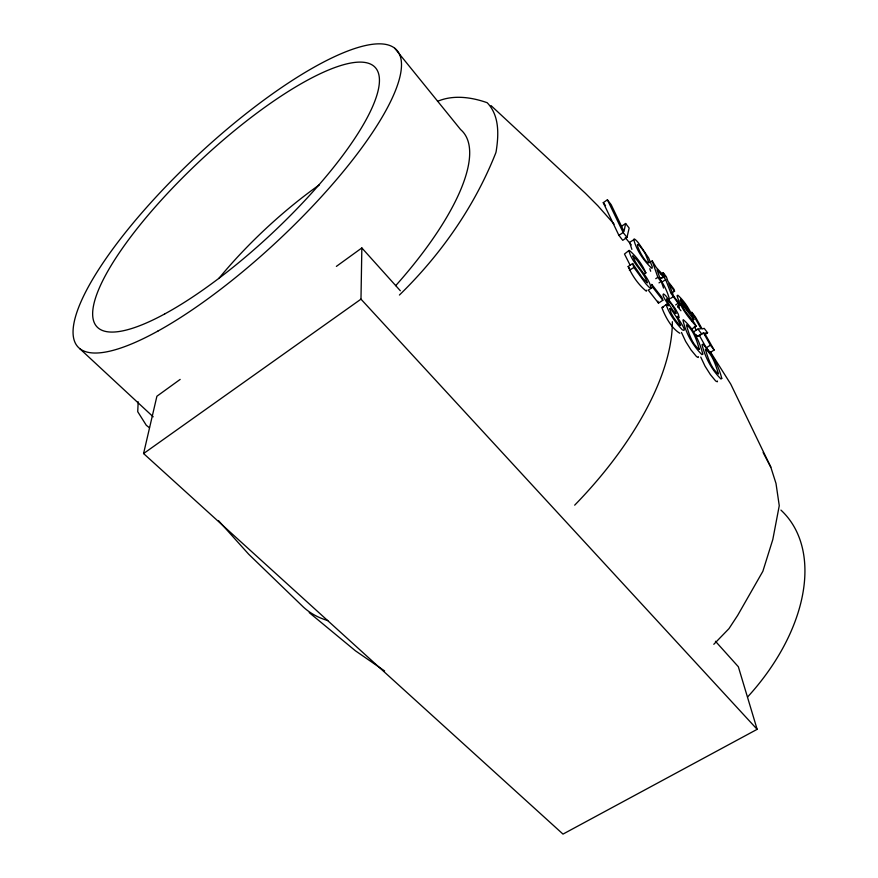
<?xml version="1.0" encoding="UTF-8"?>
<svg xmlns="http://www.w3.org/2000/svg" width="878" height="878" viewBox="0 0 878 878"><rect width="100%" height="100%" fill="white"/><g stroke="black" fill="none" stroke-linecap="round" stroke-linejoin="round"><path stroke-width="1.32" d="M180.166 379.406L156.899 396.241L143.575 453.553L562.996 834.1L757.143 729.333L360.979 299.157L361.846 247.947L336.373 266.385M646.735 290.179L646.318 291.189C638.504 284.845 632.116 275.659 628.176 266.506L632.61 263.532L642.422 277.887L647.393 282.881C643.673 271.006 631.512 262.84 628.944 250.504L629.405 250.449C636.298 256.508 642.334 264.432 645.857 272.882L643.684 274.331M138.186 401.784L137.725 411.694L146.308 425.303L149.479 427.762M628.944 250.504L624.488 254.027L630.217 265.354M625.63 223.495L623.995 231.441L611.165 204.695L607.4 199.811L603.263 202.675L618.902 235.37L622.754 240.331L626.991 237.455L629.142 228.05L625.63 223.495L621.514 226.294M717.469 381.063L717.282 381.787L715.669 380.997L710.346 374.533L705.023 366.137L700.765 357.094M698.449 356.808L698.219 357.489L696.506 356.589L691.03 349.938L685.663 341.454L681.471 332.466M666.545 304.315L666.259 304.918C669.31 314.324 675.621 322.511 682.228 329.766C690.262 334.123 671.736 310.845 679.067 317.627L678.387 314.335L675.314 308.727L666.128 296.226A14.026 1.997 56.8 0 0 663.395 293.965C660.893 296.27 673.711 310.121 666.545 304.315L661.902 307.772C665.447 317.134 671.604 328.328 679.824 333.278M634.026 239.046L633.751 239.507C636.528 250.417 643.541 260.338 651.52 268.108L652.124 268.196L652.2 266.506L648.633 257.967L638.427 242.888A14.202 1.965 56.4 0 0 634.673 239.2L629.592 242.328L631.875 249.385M713.803 644.298L728.96 628.659L737.685 615.357L762.861 571.293L772.805 539.531L779.258 505.695L775.998 483.449L770.796 467.118L730.759 384.136L710.5 352.045M399.424 295.03C440.701 254.829 474.636 206.462 495.85 152.728L496.147 151.466C498.748 135.003 499.659 115.633 487.18 102.715C471.607 97.195 453.278 94.55 437.507 101.354M143.575 453.553L360.979 299.157M618.902 235.37L623.15 232.483L607.4 199.811M629.394 270.413L633.85 267.428L632.61 263.532M650.148 262.303L652.2 260.931L656.228 267.472L662.242 274.002L663.241 276.855L660.157 278.897M643.42 273.98L645.857 272.882M661.189 274.057L663.219 272.707L666.347 276.768L668.004 281.421L673.755 288.884L674.578 291.178L671.516 293.197M655.745 278.688L657.841 277.305L652.2 260.931M659.993 278.677L663.241 276.855M659.422 279.577L663.527 276.855L662.725 274.584L664.855 277.349L663.219 272.707M652.683 287.216L648.304 290.113L658.489 303.119L662.857 300.243L661.869 297.357L651.728 284.362L652.683 287.216L662.857 300.243M658.994 282.881L661.09 281.487L657.018 269.765L663.077 276.636M663.527 276.855L665.667 279.621L661.562 282.332L663.548 288.072M670.627 298.388L673.744 296.347L668.816 283.704L674.578 291.178M675.665 304.907L678.782 302.877L673.744 296.347M677.618 306.806L679.704 305.445L678.782 302.877M691.765 320.755L693.818 319.438C690.327 310.406 685.005 301.725 677.838 295.206L677.07 295.71C680.296 307.377 688.22 317.265 696.133 326.21L692.007 328.877M693.796 331.741L697.933 329.074L701.094 328.734L691.699 312.162L695.442 317.013L702.137 328.954L704.189 328.361L707.591 332.784L704.573 334.716M697.297 336.252L703.541 332.949L710.401 345.186L714.143 350.015L710.028 352.627L706.285 347.809L699.448 335.572L697.297 336.252L695.892 334.441M699.448 335.572L703.541 332.949M706.285 347.809L710.401 345.186M707.591 332.784L704.573 333.146L714.143 350.015M662.188 307.168L663.099 307.509M384.63 670.968L355.392 650.774L309.221 612.603M491.011 105.579L585.417 193.303L597.819 205.737L614.084 224.109M79.722 348.621L153.2 416.82M361.846 247.947L400.324 290.75M715.449 641.269L738.343 666.742L757.143 729.333M218.468 520.599L248.683 554.216L303.239 606.928A242.449 114.524 -42.8 0 0 327.834 620.592M679.704 305.445L670.924 293.241L665.667 279.621M625.257 237.609L631.26 244.874M394.782 48.312L460.61 129.571A210.347 69.845 -43 0 1 395.704 285.657M628.176 266.506L630.195 269.678M623.15 232.483L626.991 237.455M657.841 277.305L661.09 281.487M697.933 329.074L701.434 333.596M677.794 305.533L679.418 307.629M677.728 306.631L680.933 310.746M693.818 319.438L681.043 302.91C683.742 312.129 692.259 317.99 696.133 326.21M603.263 202.675L605.524 205.595M633.85 267.428L645.835 283.759L648.941 287.095L651.114 288.006C648.513 275.681 636.484 267.581 632.72 255.794L637.252 260.404L645.582 272.531M694.333 326.627L696.342 330.183M763.125 452.532L770.796 467.118M649.808 268.723L650.664 271.247M657.841 301.187L658.489 303.119M780.948 510.107A174.107 110.2 -42.8 0 1 747.606 696.967M218.754 278.546A183.711 60.878 -43 0 1 319.471 184.764M661.31 281.125A242.449 114.524 -42.8 0 1 669.519 299.376M672.35 321.688A242.449 114.524 -42.8 0 1 574.673 505.168M648.919 262.709C644.496 264.3 629.987 232.846 642.213 249.078A8.056 1.119 56.4 0 1 645.385 253.994L648.919 262.709M669.881 308.815L671.176 313.226L673.821 317.869L678.881 324.619L680.615 325.529L677.575 318.791L671.374 309.528L669.881 308.815M721.771 378.352L721.003 379.044C711.663 369.792 705.144 357.445 702.038 344.714L702.883 344.198C712.113 353.483 718.522 365.72 721.771 378.352M702.784 354.043L701.917 354.635C692.599 345.361 685.839 333.069 682.985 320.24L683.26 319.669C693.214 328.207 699.568 341.355 702.784 354.043M718.391 373.787C711.564 369.254 707.767 357.565 705.385 349.268C712.31 354.097 715.91 365.446 718.391 373.787M699.338 349.389C692.402 344.747 688.626 333.278 686.409 324.882C693.422 329.81 697.011 340.96 699.338 349.389M675.928 313.292L674.633 312.842L669.08 304.501A6.98 0.999 56.8 0 1 666.731 299.958L666.534 298.915L671.802 304.699L674.765 309.594L675.928 313.292M680.593 299.409L680.263 300.748L690.009 313.369L685.992 305.895L680.593 299.409M164.735 313.929A190.186 51.078 -43 0 0 379.439 80.161A190.186 51.078 -43 0 0 163.945 197.232A190.186 51.078 -43 0 0 164.735 313.929M157.963 331.039A217.799 58.617 -43 0 0 401.465 63.326A217.799 58.617 -43 0 0 152.333 201.018A217.799 58.617 -43 0 0 157.963 331.039"/></g></svg>
